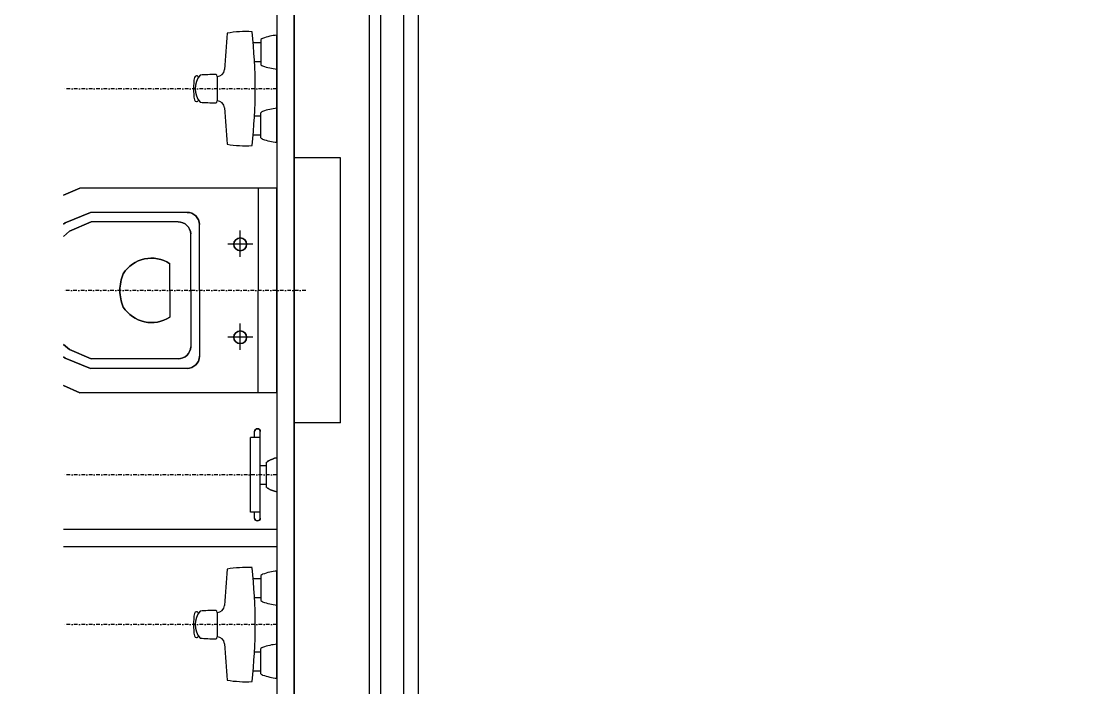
# Model space of a CAD drawing. Header units: millimetres. Extents: x 1226973 to 1255433, y -218643 to -189722.
# Drawn here: x 1236349 to 1238192, y -192837 to -191680 of the extents above; entities that cross this region are included whole.
import ezdxf

# ---------------------------------------------------------------- set-up
doc = ezdxf.new("R2010")
doc.units = ezdxf.units.MM
doc.linetypes.add('DASHDOT2', pattern=[12.7, 6.35, -3.175, 0, -3.175])
for name, color, linetype in [('Divar-komek', 7, 'Continuous'), ('Kafel', 7, 'Continuous'), ('OFFICE_BOUNDARY', 3, 'Continuous'), ('Santexnika', 7, 'Continuous'), ('Tavan', 7, 'Continuous')]:
    doc.layers.add(name, color=color, linetype=linetype)

msp = doc.modelspace()

# ---------------------------------------------------------------- linework, layer by layer
at = {"color": 1, "lineweight": 30}
msp.add_line((1236972.5, -197142.1), (1236972.5, -190122.1), dxfattribs=at)
msp.add_line((1236822.5, -197003.2), (1236822.5, -190702.1))
msp.add_lwpolyline([(1237012.5, -194542.1), (1237012.5, -190262.1), (1237132.5, -190262.1), (1237132.5, -190122.1), (1240332.5, -190122.1), (1240332.5, -190262.1), (1240892.5, -190262.1), (1240892.5, -192172.1), (1240372.5, -192172.1), (1240372.5, -194542.1)])
at = {"layer": 'Divar-komek'}
for p, q in [((1236822.5, -190902.1), (1236822.5, -197237.1)), ((1236952.5, -190902.1), (1236952.5, -197367.1))]:
    msp.add_line(p, q, dxfattribs=at)
at = {"layer": 'Kafel'}
for p, q in [((1236792.5, -190732.1), (1236792.5, -197212.1)), ((1236822.5, -190902.1), (1236822.5, -197212.1))]:
    msp.add_line(p, q, dxfattribs=at)
at = {"layer": 'OFFICE_BOUNDARY'}
msp.add_lwpolyline([(1237012.5, -190122.1), (1240892.5, -190122.1), (1240892.5, -192152.1), (1249632.5, -192152.1), (1249632.5, -200662.1), (1255032.5, -200662.1), (1255032.5, -209642.1), (1249452.5, -209642.1), (1249452.5, -215022.1), (1249482.5, -215022.1), (1249482.5, -218242.1), (1243522.5, -218242.1), (1243522.5, -209612.1), (1240552.5, -209612.1), (1240552.5, -203822.1), (1238522.5, -203822.1), (1238522.5, -201602.1), (1233202.5, -201602.1), (1233202.5, -197142.1), (1236972.5, -197142.1), (1236972.5, -190122.1), (1237012.5, -190122.1)], close=True, dxfattribs=at)
at = {"layer": 'Santexnika'}
for p, q in [((1236764.7, -191711.8), (1236764.7, -191755.5)), ((1236764.7, -191711.8), (1236764.7, -191755.5)), ((1236764.7, -191711.8), (1236764.7, -191755.5)), ((1236764.7, -191711.8), (1236764.7, -191755.5)), ((1236764.7, -191711.8), (1236764.7, -191755.5)), ((1236764.7, -191711.8), (1236764.7, -191755.5)), ((1236764.7, -191711.8), (1236764.7, -191755.5)), ((1236764.7, -191711.8), (1236764.7, -191755.5)), ((1236792.5, -191890), (1236792.5, -191704.2)), ((1236792.5, -191890), (1236792.5, -191704.2)), ((1236792.5, -191890), (1236792.5, -191704.2)), ((1236792.5, -191890), (1236792.5, -191704.2)), ((1236792.5, -191890), (1236792.5, -191704.2)), ((1236792.5, -191890), (1236792.5, -191704.2)), ((1236792.5, -191890), (1236792.5, -191704.2)), ((1236792.5, -191890), (1236792.5, -191704.2)), ((1236751.3, -191717.2), (1236764.7, -191717.2)), ((1236751.3, -191717.2), (1236764.7, -191717.2)), ((1236751.3, -191717.2), (1236764.7, -191717.2)), ((1236751.3, -191717.2), (1236764.7, -191717.2)), ((1236751.3, -191717.2), (1236764.7, -191717.2)), ((1236751.3, -191717.2), (1236764.7, -191717.2)), ((1236751.3, -191717.2), (1236764.7, -191717.2)), ((1236751.3, -191717.2), (1236764.7, -191717.2)), ((1236753.7, -191750.1), (1236764.7, -191750.1)), ((1236753.7, -191750.1), (1236764.7, -191750.1)), ((1236753.7, -191750.1), (1236764.7, -191750.1)), ((1236753.7, -191750.1), (1236764.7, -191750.1)), ((1236753.7, -191750.1), (1236764.7, -191750.1)), ((1236753.7, -191750.1), (1236764.7, -191750.1)), ((1236753.7, -191750.1), (1236764.7, -191750.1)), ((1236753.7, -191750.1), (1236764.7, -191750.1)), ((1236689, -191775.9), (1236689, -191818.3)), ((1236689, -191775.9), (1236689, -191818.3)), ((1236689, -191775.9), (1236689, -191818.3)), ((1236689, -191775.9), (1236689, -191818.3)), ((1236689, -191775.9), (1236689, -191818.3)), ((1236689, -191775.9), (1236689, -191818.3)), ((1236689, -191775.9), (1236689, -191818.3)), ((1236689, -191775.9), (1236689, -191818.3)), ((1236753.7, -191844.2), (1236764.7, -191844.2)), ((1236753.7, -191844.2), (1236764.7, -191844.2)), ((1236753.7, -191844.2), (1236764.7, -191844.2)), ((1236753.7, -191844.2), (1236764.7, -191844.2)), ((1236753.7, -191844.2), (1236764.7, -191844.2)), ((1236753.7, -191844.2), (1236764.7, -191844.2)), ((1236753.7, -191844.2), (1236764.7, -191844.2)), ((1236753.7, -191844.2), (1236764.7, -191844.2)), ((1236764.7, -191882.4), (1236764.7, -191838.8)), ((1236764.7, -191882.4), (1236764.7, -191838.8)), ((1236764.7, -191882.4), (1236764.7, -191838.8)), ((1236764.7, -191882.4), (1236764.7, -191838.8)), ((1236764.7, -191882.4), (1236764.7, -191838.8)), ((1236764.7, -191882.4), (1236764.7, -191838.8)), ((1236764.7, -191882.4), (1236764.7, -191838.8)), ((1236764.7, -191882.4), (1236764.7, -191838.8)), ((1236751.3, -191877), (1236764.7, -191877)), ((1236751.3, -191877), (1236764.7, -191877)), ((1236751.3, -191877), (1236764.7, -191877)), ((1236751.3, -191877), (1236764.7, -191877)), ((1236751.3, -191877), (1236764.7, -191877)), ((1236751.3, -191877), (1236764.7, -191877)), ((1236751.3, -191877), (1236764.7, -191877)), ((1236751.3, -191877), (1236764.7, -191877)), ((1236902.5, -191917.1), (1236822.5, -191917.1)), ((1236822.5, -192377.1), (1236822.5, -191917.1)), ((1236902.5, -191917.1), (1236822.5, -191917.1)), ((1236822.5, -192377.1), (1236822.5, -191917.1)), ((1236902.5, -191917.1), (1236822.5, -191917.1)), ((1236822.5, -192377.1), (1236822.5, -191917.1)), ((1236902.5, -191917.1), (1236822.5, -191917.1)), ((1236822.5, -192377.1), (1236822.5, -191917.1)), ((1236902.5, -191917.1), (1236822.5, -191917.1)), ((1236822.5, -192377.1), (1236822.5, -191917.1)), ((1236902.5, -191917.1), (1236822.5, -191917.1)), ((1236822.5, -192377.1), (1236822.5, -191917.1)), ((1236902.5, -191917.1), (1236822.5, -191917.1)), ((1236822.5, -192377.1), (1236822.5, -191917.1)), ((1236902.5, -191917.1), (1236822.5, -191917.1)), ((1236822.5, -192377.1), (1236822.5, -191917.1)), ((1236902.5, -192377.1), (1236902.5, -191917.1)), ((1236902.5, -192377.1), (1236902.5, -191917.1)), ((1236902.5, -192377.1), (1236902.5, -191917.1)), ((1236902.5, -192377.1), (1236902.5, -191917.1)), ((1236902.5, -192377.1), (1236902.5, -191917.1)), ((1236902.5, -192377.1), (1236902.5, -191917.1)), ((1236902.5, -192377.1), (1236902.5, -191917.1)), ((1236902.5, -192377.1), (1236902.5, -191917.1)), ((1236792.5, -191969.6), (1236450.4, -191969.6)), ((1236792.5, -191969.6), (1236450.4, -191969.6)), ((1236792.5, -191969.6), (1236450.4, -191969.6)), ((1236792.5, -191969.6), (1236450.4, -191969.6)), ((1236792.5, -191969.6), (1236450.4, -191969.6)), ((1236792.5, -191969.6), (1236450.4, -191969.6)), ((1236792.5, -191969.6), (1236450.4, -191969.6)), ((1236792.5, -191969.6), (1236450.4, -191969.6)), ((1236760, -191969.6), (1236760, -192147.1)), ((1236760, -191969.6), (1236760, -192147.1)), ((1236760, -191969.6), (1236760, -192147.1)), ((1236760, -191969.6), (1236760, -192147.1)), ((1236760, -191969.6), (1236760, -192147.1)), ((1236760, -191969.6), (1236760, -192147.1)), ((1236760, -191969.6), (1236760, -192147.1)), ((1236760, -191969.6), (1236760, -192147.1)), ((1236792.5, -192324.6), (1236792.5, -191969.6)), ((1236792.5, -192324.6), (1236792.5, -191969.6)), ((1236792.5, -192324.6), (1236792.5, -191969.6)), ((1236792.5, -192324.6), (1236792.5, -191969.6)), ((1236792.5, -192324.6), (1236792.5, -191969.6)), ((1236792.5, -192324.6), (1236792.5, -191969.6)), ((1236792.5, -192324.6), (1236792.5, -191969.6)), ((1236792.5, -192324.6), (1236792.5, -191969.6)), ((1236637, -192011.8), (1236469.1, -192011.8)), ((1236637, -192011.8), (1236469.1, -192011.8)), ((1236637, -192011.8), (1236469.1, -192011.8)), ((1236637, -192011.8), (1236469.1, -192011.8)), ((1236637, -192011.8), (1236469.1, -192011.8)), ((1236637, -192011.8), (1236469.1, -192011.8)), ((1236637, -192011.8), (1236469.1, -192011.8)), ((1236637, -192011.8), (1236469.1, -192011.8)), ((1236621.5, -192028.3), (1236470.6, -192028.3)), ((1236621.5, -192028.3), (1236470.6, -192028.3)), ((1236621.5, -192028.3), (1236470.6, -192028.3)), ((1236621.5, -192028.3), (1236470.6, -192028.3)), ((1236621.5, -192028.3), (1236470.6, -192028.3)), ((1236621.5, -192028.3), (1236470.6, -192028.3)), ((1236621.5, -192028.3), (1236470.6, -192028.3)), ((1236621.5, -192028.3), (1236470.6, -192028.3)), ((1236658.4, -192147.1), (1236658.4, -192032.8)), ((1236658.4, -192147.1), (1236658.4, -192032.8)), ((1236658.4, -192147.1), (1236658.4, -192032.8)), ((1236658.4, -192147.1), (1236658.4, -192032.8)), ((1236658.4, -192147.1), (1236658.4, -192032.8)), ((1236658.4, -192147.1), (1236658.4, -192032.8)), ((1236658.4, -192147.1), (1236658.4, -192032.8)), ((1236658.4, -192147.1), (1236658.4, -192032.8)), ((1236729, -192088.9), (1236729, -192043.4)), ((1236729, -192088.9), (1236729, -192043.4)), ((1236729, -192088.9), (1236729, -192043.4)), ((1236729, -192088.9), (1236729, -192043.4)), ((1236729, -192088.9), (1236729, -192043.4)), ((1236729, -192088.9), (1236729, -192043.4)), ((1236729, -192088.9), (1236729, -192043.4)), ((1236729, -192088.9), (1236729, -192043.4)), ((1236643, -192147.1), (1236643, -192049.3)), ((1236643, -192147.1), (1236643, -192049.3)), ((1236643, -192147.1), (1236643, -192049.3)), ((1236643, -192147.1), (1236643, -192049.3)), ((1236643, -192147.1), (1236643, -192049.3)), ((1236643, -192147.1), (1236643, -192049.3)), ((1236643, -192147.1), (1236643, -192049.3)), ((1236643, -192147.1), (1236643, -192049.3)), ((1236750.9, -192067.2), (1236707.1, -192067.2)), ((1236750.9, -192067.2), (1236707.1, -192067.2)), ((1236750.9, -192067.2), (1236707.1, -192067.2)), ((1236750.9, -192067.2), (1236707.1, -192067.2)), ((1236750.9, -192067.2), (1236707.1, -192067.2)), ((1236750.9, -192067.2), (1236707.1, -192067.2)), ((1236750.9, -192067.2), (1236707.1, -192067.2)), ((1236750.9, -192067.2), (1236707.1, -192067.2)), ((1236606.6, -192147.1), (1236606.6, -192100.8)), ((1236606.6, -192147.1), (1236606.6, -192100.8)), ((1236606.6, -192147.1), (1236606.6, -192100.8)), ((1236606.6, -192147.1), (1236606.6, -192100.8)), ((1236606.6, -192147.1), (1236606.6, -192100.8)), ((1236606.6, -192147.1), (1236606.6, -192100.8)), ((1236606.6, -192147.1), (1236606.6, -192100.8)), ((1236606.6, -192147.1), (1236606.6, -192100.8)), ((1236606.6, -192147.1), (1236606.6, -192193.5)), ((1236606.6, -192147.1), (1236606.6, -192193.5)), ((1236606.6, -192147.1), (1236606.6, -192193.5)), ((1236606.6, -192147.1), (1236606.6, -192193.5)), ((1236606.6, -192147.1), (1236606.6, -192193.5)), ((1236606.6, -192147.1), (1236606.6, -192193.5)), ((1236606.6, -192147.1), (1236606.6, -192193.5)), ((1236606.6, -192147.1), (1236606.6, -192193.5)), ((1236643, -192147.1), (1236643, -192244.9)), ((1236643, -192147.1), (1236643, -192244.9)), ((1236643, -192147.1), (1236643, -192244.9)), ((1236643, -192147.1), (1236643, -192244.9)), ((1236643, -192147.1), (1236643, -192244.9)), ((1236643, -192147.1), (1236643, -192244.9)), ((1236643, -192147.1), (1236643, -192244.9)), ((1236643, -192147.1), (1236643, -192244.9)), ((1236658.4, -192147.1), (1236658.4, -192261.5)), ((1236658.4, -192147.1), (1236658.4, -192261.5)), ((1236658.4, -192147.1), (1236658.4, -192261.5)), ((1236658.4, -192147.1), (1236658.4, -192261.5)), ((1236658.4, -192147.1), (1236658.4, -192261.5)), ((1236658.4, -192147.1), (1236658.4, -192261.5)), ((1236658.4, -192147.1), (1236658.4, -192261.5)), ((1236658.4, -192147.1), (1236658.4, -192261.5)), ((1236760, -192324.6), (1236760, -192147.1)), ((1236760, -192324.6), (1236760, -192147.1)), ((1236760, -192324.6), (1236760, -192147.1)), ((1236760, -192324.6), (1236760, -192147.1)), ((1236760, -192324.6), (1236760, -192147.1)), ((1236760, -192324.6), (1236760, -192147.1)), ((1236760, -192324.6), (1236760, -192147.1)), ((1236760, -192324.6), (1236760, -192147.1)), ((1236729, -192250.1), (1236729, -192204.5)), ((1236729, -192250.1), (1236729, -192204.5)), ((1236729, -192250.1), (1236729, -192204.5)), ((1236729, -192250.1), (1236729, -192204.5)), ((1236729, -192250.1), (1236729, -192204.5)), ((1236729, -192250.1), (1236729, -192204.5)), ((1236729, -192250.1), (1236729, -192204.5)), ((1236729, -192250.1), (1236729, -192204.5)), ((1236750.9, -192228.4), (1236707.1, -192228.4)), ((1236750.9, -192228.4), (1236707.1, -192228.4)), ((1236750.9, -192228.4), (1236707.1, -192228.4)), ((1236750.9, -192228.4), (1236707.1, -192228.4)), ((1236750.9, -192228.4), (1236707.1, -192228.4)), ((1236750.9, -192228.4), (1236707.1, -192228.4)), ((1236750.9, -192228.4), (1236707.1, -192228.4)), ((1236750.9, -192228.4), (1236707.1, -192228.4)), ((1236621.5, -192265.9), (1236470.6, -192265.9)), ((1236621.5, -192265.9), (1236470.6, -192265.9)), ((1236621.5, -192265.9), (1236470.6, -192265.9)), ((1236621.5, -192265.9), (1236470.6, -192265.9)), ((1236621.5, -192265.9), (1236470.6, -192265.9)), ((1236621.5, -192265.9), (1236470.6, -192265.9)), ((1236621.5, -192265.9), (1236470.6, -192265.9)), ((1236621.5, -192265.9), (1236470.6, -192265.9)), ((1236637, -192282.4), (1236469.1, -192282.4)), ((1236637, -192282.4), (1236469.1, -192282.4)), ((1236637, -192282.4), (1236469.1, -192282.4)), ((1236637, -192282.4), (1236469.1, -192282.4)), ((1236637, -192282.4), (1236469.1, -192282.4)), ((1236637, -192282.4), (1236469.1, -192282.4)), ((1236637, -192282.4), (1236469.1, -192282.4)), ((1236637, -192282.4), (1236469.1, -192282.4)), ((1236792.5, -192324.6), (1236450.4, -192324.6)), ((1236792.5, -192324.6), (1236450.4, -192324.6)), ((1236792.5, -192324.6), (1236450.4, -192324.6)), ((1236792.5, -192324.6), (1236450.4, -192324.6)), ((1236792.5, -192324.6), (1236450.4, -192324.6)), ((1236792.5, -192324.6), (1236450.4, -192324.6)), ((1236792.5, -192324.6), (1236450.4, -192324.6)), ((1236792.5, -192324.6), (1236450.4, -192324.6)), ((1236902.5, -192377.1), (1236822.5, -192377.1)), ((1236902.5, -192377.1), (1236822.5, -192377.1)), ((1236902.5, -192377.1), (1236822.5, -192377.1)), ((1236902.5, -192377.1), (1236822.5, -192377.1)), ((1236902.5, -192377.1), (1236822.5, -192377.1)), ((1236902.5, -192377.1), (1236822.5, -192377.1)), ((1236902.5, -192377.1), (1236822.5, -192377.1)), ((1236902.5, -192377.1), (1236822.5, -192377.1)), ((1236753.7, -192402.5), (1236753.7, -192392.1)), ((1236753.7, -192402.5), (1236753.7, -192392.1)), ((1236753.7, -192402.5), (1236753.7, -192392.1)), ((1236753.7, -192402.5), (1236753.7, -192392.1)), ((1236753.7, -192402.5), (1236753.7, -192392.1)), ((1236753.7, -192402.5), (1236753.7, -192392.1)), ((1236753.7, -192402.5), (1236753.7, -192392.1)), ((1236753.7, -192402.5), (1236753.7, -192392.1)), ((1236763.7, -192542.1), (1236763.7, -192392.1)), ((1236763.7, -192542.1), (1236763.7, -192392.1)), ((1236763.7, -192542.1), (1236763.7, -192392.1)), ((1236763.7, -192542.1), (1236763.7, -192392.1)), ((1236763.7, -192542.1), (1236763.7, -192392.1)), ((1236763.7, -192542.1), (1236763.7, -192392.1)), ((1236763.7, -192542.1), (1236763.7, -192392.1)), ((1236763.7, -192542.1), (1236763.7, -192392.1)), ((1236746.7, -192531.8), (1236746.7, -192402.5)), ((1236763.7, -192402.5), (1236746.7, -192402.5)), ((1236746.7, -192531.8), (1236746.7, -192402.5)), ((1236763.7, -192402.5), (1236746.7, -192402.5)), ((1236746.7, -192531.8), (1236746.7, -192402.5)), ((1236763.7, -192402.5), (1236746.7, -192402.5)), ((1236746.7, -192531.8), (1236746.7, -192402.5)), ((1236763.7, -192402.5), (1236746.7, -192402.5)), ((1236746.7, -192531.8), (1236746.7, -192402.5)), ((1236763.7, -192402.5), (1236746.7, -192402.5)), ((1236746.7, -192531.8), (1236746.7, -192402.5)), ((1236763.7, -192402.5), (1236746.7, -192402.5)), ((1236746.7, -192531.8), (1236746.7, -192402.5)), ((1236763.7, -192402.5), (1236746.7, -192402.5)), ((1236746.7, -192531.8), (1236746.7, -192402.5)), ((1236763.7, -192402.5), (1236746.7, -192402.5)), ((1236763.7, -192450.7), (1236774.7, -192450.7)), ((1236763.7, -192450.7), (1236774.7, -192450.7)), ((1236763.7, -192450.7), (1236774.7, -192450.7)), ((1236763.7, -192450.7), (1236774.7, -192450.7)), ((1236763.7, -192450.7), (1236774.7, -192450.7)), ((1236763.7, -192450.7), (1236774.7, -192450.7)), ((1236763.7, -192450.7), (1236774.7, -192450.7)), ((1236763.7, -192450.7), (1236774.7, -192450.7)), ((1236774.7, -192489), (1236774.7, -192445.3)), ((1236774.7, -192489), (1236774.7, -192445.3)), ((1236774.7, -192489), (1236774.7, -192445.3)), ((1236774.7, -192489), (1236774.7, -192445.3)), ((1236774.7, -192489), (1236774.7, -192445.3)), ((1236774.7, -192489), (1236774.7, -192445.3)), ((1236774.7, -192489), (1236774.7, -192445.3)), ((1236774.7, -192489), (1236774.7, -192445.3)), ((1236792.5, -192437.7), (1236792.5, -192496.6)), ((1236792.5, -192437.7), (1236792.5, -192496.6)), ((1236792.5, -192437.7), (1236792.5, -192496.6)), ((1236792.5, -192437.7), (1236792.5, -192496.6)), ((1236792.5, -192437.7), (1236792.5, -192496.6)), ((1236792.5, -192437.7), (1236792.5, -192496.6)), ((1236792.5, -192437.7), (1236792.5, -192496.6)), ((1236792.5, -192437.7), (1236792.5, -192496.6)), ((1236763.7, -192483.6), (1236774.7, -192483.6)), ((1236763.7, -192483.6), (1236774.7, -192483.6)), ((1236763.7, -192483.6), (1236774.7, -192483.6)), ((1236763.7, -192483.6), (1236774.7, -192483.6)), ((1236763.7, -192483.6), (1236774.7, -192483.6)), ((1236763.7, -192483.6), (1236774.7, -192483.6)), ((1236763.7, -192483.6), (1236774.7, -192483.6)), ((1236763.7, -192483.6), (1236774.7, -192483.6)), ((1236763.7, -192531.8), (1236746.7, -192531.8)), ((1236763.7, -192531.8), (1236746.7, -192531.8)), ((1236763.7, -192531.8), (1236746.7, -192531.8)), ((1236763.7, -192531.8), (1236746.7, -192531.8)), ((1236763.7, -192531.8), (1236746.7, -192531.8)), ((1236763.7, -192531.8), (1236746.7, -192531.8)), ((1236763.7, -192531.8), (1236746.7, -192531.8)), ((1236763.7, -192531.8), (1236746.7, -192531.8)), ((1236753.7, -192542.1), (1236753.7, -192531.8)), ((1236753.7, -192542.1), (1236753.7, -192531.8)), ((1236753.7, -192542.1), (1236753.7, -192531.8)), ((1236753.7, -192542.1), (1236753.7, -192531.8)), ((1236753.7, -192542.1), (1236753.7, -192531.8)), ((1236753.7, -192542.1), (1236753.7, -192531.8)), ((1236753.7, -192542.1), (1236753.7, -192531.8)), ((1236753.7, -192542.1), (1236753.7, -192531.8)), ((1236792.5, -192562.1), (1236422.5, -192562.1)), ((1236792.5, -192562.1), (1236422.5, -192562.1)), ((1236792.5, -192562.1), (1236422.5, -192562.1)), ((1236792.5, -192562.1), (1236422.5, -192562.1)), ((1236792.5, -192562.1), (1236422.5, -192562.1)), ((1236792.5, -192562.1), (1236422.5, -192562.1)), ((1236792.5, -192562.1), (1236422.5, -192562.1)), ((1236792.5, -192562.1), (1236422.5, -192562.1)), ((1236792.5, -192592.1), (1236422.5, -192592.1)), ((1236792.5, -192592.1), (1236422.5, -192592.1)), ((1236792.5, -192592.1), (1236422.5, -192592.1)), ((1236792.5, -192592.1), (1236422.5, -192592.1)), ((1236792.5, -192592.1), (1236422.5, -192592.1)), ((1236792.5, -192592.1), (1236422.5, -192592.1)), ((1236792.5, -192592.1), (1236422.5, -192592.1)), ((1236792.5, -192592.1), (1236422.5, -192592.1)), ((1236792.5, -192820), (1236792.5, -192634.2)), ((1236792.5, -192820), (1236792.5, -192634.2)), ((1236792.5, -192820), (1236792.5, -192634.2)), ((1236792.5, -192820), (1236792.5, -192634.2)), ((1236792.5, -192820), (1236792.5, -192634.2)), ((1236792.5, -192820), (1236792.5, -192634.2)), ((1236792.5, -192820), (1236792.5, -192634.2)), ((1236792.5, -192820), (1236792.5, -192634.2)), ((1236751.3, -192647.2), (1236764.7, -192647.2)), ((1236751.3, -192647.2), (1236764.7, -192647.2)), ((1236751.3, -192647.2), (1236764.7, -192647.2)), ((1236751.3, -192647.2), (1236764.7, -192647.2)), ((1236751.3, -192647.2), (1236764.7, -192647.2)), ((1236751.3, -192647.2), (1236764.7, -192647.2)), ((1236751.3, -192647.2), (1236764.7, -192647.2)), ((1236751.3, -192647.2), (1236764.7, -192647.2)), ((1236764.7, -192641.8), (1236764.7, -192685.5)), ((1236764.7, -192641.8), (1236764.7, -192685.5)), ((1236764.7, -192641.8), (1236764.7, -192685.5)), ((1236764.7, -192641.8), (1236764.7, -192685.5)), ((1236764.7, -192641.8), (1236764.7, -192685.5)), ((1236764.7, -192641.8), (1236764.7, -192685.5)), ((1236764.7, -192641.8), (1236764.7, -192685.5)), ((1236764.7, -192641.8), (1236764.7, -192685.5)), ((1236753.7, -192680.1), (1236764.7, -192680.1)), ((1236753.7, -192680.1), (1236764.7, -192680.1)), ((1236753.7, -192680.1), (1236764.7, -192680.1)), ((1236753.7, -192680.1), (1236764.7, -192680.1)), ((1236753.7, -192680.1), (1236764.7, -192680.1)), ((1236753.7, -192680.1), (1236764.7, -192680.1)), ((1236753.7, -192680.1), (1236764.7, -192680.1)), ((1236753.7, -192680.1), (1236764.7, -192680.1)), ((1236689, -192705.9), (1236689, -192748.3)), ((1236689, -192705.9), (1236689, -192748.3)), ((1236689, -192705.9), (1236689, -192748.3)), ((1236689, -192705.9), (1236689, -192748.3)), ((1236689, -192705.9), (1236689, -192748.3)), ((1236689, -192705.9), (1236689, -192748.3)), ((1236689, -192705.9), (1236689, -192748.3)), ((1236689, -192705.9), (1236689, -192748.3)), ((1236753.7, -192774.2), (1236764.7, -192774.2)), ((1236753.7, -192774.2), (1236764.7, -192774.2)), ((1236753.7, -192774.2), (1236764.7, -192774.2)), ((1236753.7, -192774.2), (1236764.7, -192774.2)), ((1236753.7, -192774.2), (1236764.7, -192774.2)), ((1236753.7, -192774.2), (1236764.7, -192774.2)), ((1236753.7, -192774.2), (1236764.7, -192774.2)), ((1236753.7, -192774.2), (1236764.7, -192774.2)), ((1236764.7, -192812.4), (1236764.7, -192768.8)), ((1236764.7, -192812.4), (1236764.7, -192768.8)), ((1236764.7, -192812.4), (1236764.7, -192768.8)), ((1236764.7, -192812.4), (1236764.7, -192768.8)), ((1236764.7, -192812.4), (1236764.7, -192768.8)), ((1236764.7, -192812.4), (1236764.7, -192768.8)), ((1236764.7, -192812.4), (1236764.7, -192768.8)), ((1236764.7, -192812.4), (1236764.7, -192768.8)), ((1236751.3, -192807), (1236764.7, -192807)), ((1236751.3, -192807), (1236764.7, -192807)), ((1236751.3, -192807), (1236764.7, -192807)), ((1236751.3, -192807), (1236764.7, -192807)), ((1236751.3, -192807), (1236764.7, -192807)), ((1236751.3, -192807), (1236764.7, -192807)), ((1236751.3, -192807), (1236764.7, -192807)), ((1236751.3, -192807), (1236764.7, -192807))]:
    msp.add_line(p, q, dxfattribs=at)
at = {"layer": 'Santexnika', "color": 26, "linetype": 'DASHDOT2', "true_color": 0x791e15}
for p, q in [((1236792.5, -191797.1), (1236422.5, -191797.1)), ((1236792.5, -191797.1), (1236422.5, -191797.1)), ((1236792.5, -191797.1), (1236422.5, -191797.1)), ((1236792.5, -191797.1), (1236422.5, -191797.1)), ((1236792.5, -191797.1), (1236422.5, -191797.1)), ((1236792.5, -191797.1), (1236422.5, -191797.1)), ((1236792.5, -191797.1), (1236422.5, -191797.1)), ((1236792.5, -191797.1), (1236422.5, -191797.1)), ((1236842.5, -192147.1), (1236422.5, -192147.1)), ((1236842.5, -192147.1), (1236422.5, -192147.1)), ((1236842.5, -192147.1), (1236422.5, -192147.1)), ((1236842.5, -192147.1), (1236422.5, -192147.1)), ((1236842.5, -192147.1), (1236422.5, -192147.1)), ((1236842.5, -192147.1), (1236422.5, -192147.1)), ((1236842.5, -192147.1), (1236422.5, -192147.1)), ((1236842.5, -192147.1), (1236422.5, -192147.1)), ((1236792.5, -192467.1), (1236422.5, -192467.1)), ((1236792.5, -192467.1), (1236422.5, -192467.1)), ((1236792.5, -192467.1), (1236422.5, -192467.1)), ((1236792.5, -192467.1), (1236422.5, -192467.1)), ((1236792.5, -192467.1), (1236422.5, -192467.1)), ((1236792.5, -192467.1), (1236422.5, -192467.1)), ((1236792.5, -192467.1), (1236422.5, -192467.1)), ((1236792.5, -192467.1), (1236422.5, -192467.1)), ((1236792.5, -192727.1), (1236422.5, -192727.1)), ((1236792.5, -192727.1), (1236422.5, -192727.1)), ((1236792.5, -192727.1), (1236422.5, -192727.1)), ((1236792.5, -192727.1), (1236422.5, -192727.1)), ((1236792.5, -192727.1), (1236422.5, -192727.1)), ((1236792.5, -192727.1), (1236422.5, -192727.1)), ((1236792.5, -192727.1), (1236422.5, -192727.1)), ((1236792.5, -192727.1), (1236422.5, -192727.1))]:
    msp.add_line(p, q, dxfattribs=at)
at = {"layer": 'Santexnika'}
for points in [[(1236422.5, -191982.1), (1236450.4, -191969.6)], [(1236450.4, -191969.6), (1236422.5, -191982.1)], [(1236450.4, -191969.6), (1236422.5, -191982.1)], [(1236450.4, -191969.6), (1236422.5, -191982.1)], [(1236450.4, -191969.6), (1236422.5, -191982.1)], [(1236450.4, -191969.6), (1236422.5, -191982.1)], [(1236450.4, -191969.6), (1236422.5, -191982.1)], [(1236450.4, -191969.6), (1236422.5, -191982.1)], [(1236422.5, -192032), (1236425.2, -192029.7), (1236469.1, -192011.8)], [(1236469.1, -192011.8), (1236425.2, -192029.7), (1236422.5, -192032)], [(1236469.1, -192011.8), (1236425.2, -192029.7), (1236422.5, -192032)], [(1236469.1, -192011.8), (1236425.2, -192029.7), (1236422.5, -192032)], [(1236469.1, -192011.8), (1236425.2, -192029.7), (1236422.5, -192032)], [(1236469.1, -192011.8), (1236425.2, -192029.7), (1236422.5, -192032)], [(1236469.1, -192011.8), (1236425.2, -192029.7), (1236422.5, -192032)], [(1236469.1, -192011.8), (1236425.2, -192029.7), (1236422.5, -192032)], [(1236422.5, -192053.4), (1236432.5, -192044.6), (1236470.6, -192028.3)], [(1236470.6, -192028.3), (1236432.5, -192044.6), (1236422.5, -192053.4)], [(1236470.6, -192028.3), (1236432.5, -192044.6), (1236422.5, -192053.4)], [(1236470.6, -192028.3), (1236432.5, -192044.6), (1236422.5, -192053.4)], [(1236470.6, -192028.3), (1236432.5, -192044.6), (1236422.5, -192053.4)], [(1236470.6, -192028.3), (1236432.5, -192044.6), (1236422.5, -192053.4)], [(1236470.6, -192028.3), (1236432.5, -192044.6), (1236422.5, -192053.4)], [(1236470.6, -192028.3), (1236432.5, -192044.6), (1236422.5, -192053.4)], [(1236470.6, -192265.9), (1236432.5, -192249.7), (1236422.5, -192240.8)], [(1236422.5, -192240.8), (1236432.5, -192249.7), (1236470.6, -192265.9)], [(1236422.5, -192240.8), (1236432.5, -192249.7), (1236470.6, -192265.9)], [(1236422.5, -192240.8), (1236432.5, -192249.7), (1236470.6, -192265.9)], [(1236422.5, -192240.8), (1236432.5, -192249.7), (1236470.6, -192265.9)], [(1236422.5, -192240.8), (1236432.5, -192249.7), (1236470.6, -192265.9)], [(1236422.5, -192240.8), (1236432.5, -192249.7), (1236470.6, -192265.9)], [(1236422.5, -192240.8), (1236432.5, -192249.7), (1236470.6, -192265.9)], [(1236469.1, -192282.4), (1236425.2, -192264.6), (1236422.5, -192262.3)], [(1236422.5, -192262.3), (1236425.2, -192264.6), (1236469.1, -192282.4)], [(1236422.5, -192262.3), (1236425.2, -192264.6), (1236469.1, -192282.4)], [(1236422.5, -192262.3), (1236425.2, -192264.6), (1236469.1, -192282.4)], [(1236422.5, -192262.3), (1236425.2, -192264.6), (1236469.1, -192282.4)], [(1236422.5, -192262.3), (1236425.2, -192264.6), (1236469.1, -192282.4)], [(1236422.5, -192262.3), (1236425.2, -192264.6), (1236469.1, -192282.4)], [(1236422.5, -192262.3), (1236425.2, -192264.6), (1236469.1, -192282.4)], [(1236450.4, -192324.6), (1236422.5, -192312.1)], [(1236422.5, -192312.1), (1236450.4, -192324.6)], [(1236422.5, -192312.1), (1236450.4, -192324.6)], [(1236422.5, -192312.1), (1236450.4, -192324.6)], [(1236422.5, -192312.1), (1236450.4, -192324.6)], [(1236422.5, -192312.1), (1236450.4, -192324.6)], [(1236422.5, -192312.1), (1236450.4, -192324.6)], [(1236422.5, -192312.1), (1236450.4, -192324.6)]]:
    msp.add_lwpolyline(points, dxfattribs=at)
at = {"layer": 'Santexnika', "extrusion": (0, 0, -1)}
for centre in [(-1236728.8, -192067.2), (-1236728.8, -192228.4)]:
    msp.add_circle(centre, 11.1, dxfattribs=at)
at = {"layer": 'Santexnika'}
for centre in [(1236728.8, -192067.2), (1236728.8, -192067.2), (1236728.8, -192067.2), (1236728.8, -192067.2), (1236728.8, -192067.2), (1236728.8, -192067.2), (1236728.8, -192067.2), (1236728.8, -192228.4), (1236728.8, -192228.4), (1236728.8, -192228.4), (1236728.8, -192228.4), (1236728.8, -192228.4), (1236728.8, -192228.4), (1236728.8, -192228.4)]:
    msp.add_circle(centre, 11.1, dxfattribs=at)
for centre, radius, start, end in [((1240112.3, -191975.5), 3417.3, 175.3885, 176.452), ((1240112.3, -191975.5), 3417.3, 175.3885, 176.452), ((1240112.3, -191975.5), 3417.3, 175.3885, 176.452), ((1240112.3, -191975.5), 3417.3, 175.3885, 176.452), ((1240112.3, -191975.5), 3417.3, 175.3885, 176.452), ((1240112.3, -191975.5), 3417.3, 175.3885, 176.452), ((1240112.3, -191975.5), 3417.3, 175.3885, 176.452), ((1240112.3, -191975.5), 3417.3, 175.3885, 176.452), ((1236739.3, -191900.7), 202.7, 87.1749, 99.4367), ((1236739.3, -191900.7), 202.7, 87.1749, 99.4367), ((1236739.3, -191900.7), 202.7, 87.1749, 99.4367), ((1236739.3, -191900.7), 202.7, 87.1749, 99.4367), ((1236739.3, -191900.7), 202.7, 87.1749, 99.4367), ((1236739.3, -191900.7), 202.7, 87.1749, 99.4367), ((1236739.3, -191900.7), 202.7, 87.1749, 99.4367), ((1236739.3, -191900.7), 202.7, 87.1749, 99.4367), ((1235881.8, -191797.1), 873.1, -6.4995, 6.4995), ((1235881.8, -191797.1), 873.1, -6.4995, 6.4995), ((1235881.8, -191797.1), 873.1, -6.4995, 6.4995), ((1235881.8, -191797.1), 873.1, -6.4995, 6.4995), ((1235881.8, -191797.1), 873.1, -6.4995, 6.4995), ((1235881.8, -191797.1), 873.1, -6.4995, 6.4995), ((1235881.8, -191797.1), 873.1, -6.4995, 6.4995), ((1235881.8, -191797.1), 873.1, -6.4995, 6.4995), ((1236770.8, -191717.2), 8.09, 112.9919, 138.4956), ((1236770.8, -191717.2), 8.09, 112.9919, 138.4956), ((1236770.8, -191717.2), 8.09, 112.9919, 138.4956), ((1236770.8, -191717.2), 8.09, 112.9919, 138.4956), ((1236770.8, -191717.2), 8.09, 112.9919, 138.4956), ((1236770.8, -191717.2), 8.09, 112.9919, 138.4956), ((1236770.8, -191717.2), 8.09, 112.9919, 138.4956), ((1236770.8, -191717.2), 8.09, 112.9919, 138.4956), ((1236800.6, -191799.6), 95.7, 94.816, 110.1457), ((1236800.6, -191799.6), 95.7, 94.816, 110.1457), ((1236800.6, -191799.6), 95.7, 94.816, 110.1457), ((1236800.6, -191799.6), 95.7, 94.816, 110.1457), ((1236800.6, -191799.6), 95.7, 94.816, 110.1457), ((1236800.6, -191799.6), 95.7, 94.816, 110.1457), ((1236800.6, -191799.6), 95.7, 94.816, 110.1457), ((1236800.6, -191799.6), 95.7, 94.816, 110.1457), ((1236689, -191763.3), 12.7, -90.1961, -3.548), ((1236689, -191763.3), 12.7, -90.1961, -3.548), ((1236689, -191763.3), 12.7, -90.1961, -3.548), ((1236689, -191763.3), 12.7, -90.1961, -3.548), ((1236689, -191763.3), 12.7, -90.1961, -3.548), ((1236689, -191763.3), 12.7, -90.1961, -3.548), ((1236689, -191763.3), 12.7, -90.1961, -3.548), ((1236689, -191763.3), 12.7, -90.1961, -3.548), ((1236770.8, -191750.1), 8.09, -138.4956, -112.9919), ((1236770.8, -191750.1), 8.09, -138.4956, -112.9919), ((1236770.8, -191750.1), 8.09, -138.4956, -112.9919), ((1236770.8, -191750.1), 8.09, -138.4956, -112.9919), ((1236770.8, -191750.1), 8.09, -138.4956, -112.9919), ((1236770.8, -191750.1), 8.09, -138.4956, -112.9919), ((1236770.8, -191750.1), 8.09, -138.4956, -112.9919), ((1236770.8, -191750.1), 8.09, -138.4956, -112.9919), ((1236800.6, -191667.7), 95.7, -110.1457, -94.816), ((1236800.6, -191667.7), 95.7, -110.1457, -94.816), ((1236800.6, -191667.7), 95.7, -110.1457, -94.816), ((1236800.6, -191667.7), 95.7, -110.1457, -94.816), ((1236800.6, -191667.7), 95.7, -110.1457, -94.816), ((1236800.6, -191667.7), 95.7, -110.1457, -94.816), ((1236800.6, -191667.7), 95.7, -110.1457, -94.816), ((1236800.6, -191667.7), 95.7, -110.1457, -94.816), ((1236785.3, -191797.1), 137.4, 171.8724, -171.8724), ((1236785.3, -191797.1), 137.4, 171.8724, -171.8724), ((1236785.3, -191797.1), 137.4, 171.8724, -171.8724), ((1236785.3, -191797.1), 137.4, 171.8724, -171.8724), ((1236785.3, -191797.1), 137.4, 171.8724, -171.8724), ((1236785.3, -191797.1), 137.4, 171.8724, -171.8724), ((1236785.3, -191797.1), 137.4, 171.8724, -171.8724), ((1236785.3, -191797.1), 137.4, 171.8724, -171.8724), ((1236652.9, -191778.6), 3.74, 16.9044, 166.3079), ((1236652.9, -191778.6), 3.74, 16.9044, 166.3079), ((1236652.9, -191778.6), 3.74, 16.9044, 166.3079), ((1236652.9, -191778.6), 3.74, 16.9044, 166.3079), ((1236652.9, -191778.6), 3.74, 16.9044, 166.3079), ((1236652.9, -191778.6), 3.74, 16.9044, 166.3079), ((1236652.9, -191778.6), 3.74, 16.9044, 166.3079), ((1236652.9, -191778.6), 3.74, 16.9044, 166.3079), ((1236688.5, -191797.1), 37.6, 141.0864, -141.0864), ((1236688.5, -191797.1), 37.6, 141.0864, -141.0864), ((1236688.5, -191797.1), 37.6, 141.0864, -141.0864), ((1236688.5, -191797.1), 37.6, 141.0864, -141.0864), ((1236688.5, -191797.1), 37.6, 141.0864, -141.0864), ((1236688.5, -191797.1), 37.6, 141.0864, -141.0864), ((1236688.5, -191797.1), 37.6, 141.0864, -141.0864), ((1236688.5, -191797.1), 37.6, 141.0864, -141.0864), ((1236685.9, -192143.4), 370.8, 89.9348, 94.1243), ((1236685.9, -192143.4), 370.8, 89.9348, 94.1243), ((1236685.9, -192143.4), 370.8, 89.9348, 94.1243), ((1236685.9, -192143.4), 370.8, 89.9348, 94.1243), ((1236685.9, -192143.4), 370.8, 89.9348, 94.1243), ((1236685.9, -192143.4), 370.8, 89.9348, 94.1243), ((1236685.9, -192143.4), 370.8, 89.9348, 94.1243), ((1236685.9, -192143.4), 370.8, 89.9348, 94.1243), ((1236685.3, -191776.1), 3.69, 2.5378, 73.278), ((1236685.3, -191776.1), 3.69, 2.5378, 73.278), ((1236685.3, -191776.1), 3.69, 2.5378, 73.278), ((1236685.3, -191776.1), 3.69, 2.5378, 73.278), ((1236685.3, -191776.1), 3.69, 2.5378, 73.278), ((1236685.3, -191776.1), 3.69, 2.5378, 73.278), ((1236685.3, -191776.1), 3.69, 2.5378, 73.278), ((1236685.3, -191776.1), 3.69, 2.5378, 73.278), ((1236652.9, -191815.7), 3.74, -166.3079, -16.9044), ((1236652.9, -191815.7), 3.74, -166.3079, -16.9044), ((1236652.9, -191815.7), 3.74, -166.3079, -16.9044), ((1236652.9, -191815.7), 3.74, -166.3079, -16.9044), ((1236652.9, -191815.7), 3.74, -166.3079, -16.9044), ((1236652.9, -191815.7), 3.74, -166.3079, -16.9044), ((1236652.9, -191815.7), 3.74, -166.3079, -16.9044), ((1236652.9, -191815.7), 3.74, -166.3079, -16.9044), ((1236685.9, -191450.8), 370.8, -94.1243, -89.9348), ((1236685.9, -191450.8), 370.8, -94.1243, -89.9348), ((1236685.9, -191450.8), 370.8, -94.1243, -89.9348), ((1236685.9, -191450.8), 370.8, -94.1243, -89.9348), ((1236685.9, -191450.8), 370.8, -94.1243, -89.9348), ((1236685.9, -191450.8), 370.8, -94.1243, -89.9348), ((1236685.9, -191450.8), 370.8, -94.1243, -89.9348), ((1236685.9, -191450.8), 370.8, -94.1243, -89.9348), ((1236685.3, -191818.1), 3.69, -73.278, -2.5378), ((1236685.3, -191818.1), 3.69, -73.278, -2.5378), ((1236685.3, -191818.1), 3.69, -73.278, -2.5378), ((1236685.3, -191818.1), 3.69, -73.278, -2.5378), ((1236685.3, -191818.1), 3.69, -73.278, -2.5378), ((1236685.3, -191818.1), 3.69, -73.278, -2.5378), ((1236685.3, -191818.1), 3.69, -73.278, -2.5378), ((1236685.3, -191818.1), 3.69, -73.278, -2.5378), ((1236689, -191831), 12.7, 3.548, 90.1961), ((1236689, -191831), 12.7, 3.548, 90.1961), ((1236689, -191831), 12.7, 3.548, 90.1961), ((1236689, -191831), 12.7, 3.548, 90.1961), ((1236689, -191831), 12.7, 3.548, 90.1961), ((1236689, -191831), 12.7, 3.548, 90.1961), ((1236689, -191831), 12.7, 3.548, 90.1961), ((1236689, -191831), 12.7, 3.548, 90.1961), ((1240112.3, -191618.7), 3417.3, -176.452, -175.3885), ((1240112.3, -191618.7), 3417.3, -176.452, -175.3885), ((1240112.3, -191618.7), 3417.3, -176.452, -175.3885), ((1240112.3, -191618.7), 3417.3, -176.452, -175.3885), ((1240112.3, -191618.7), 3417.3, -176.452, -175.3885), ((1240112.3, -191618.7), 3417.3, -176.452, -175.3885), ((1240112.3, -191618.7), 3417.3, -176.452, -175.3885), ((1240112.3, -191618.7), 3417.3, -176.452, -175.3885), ((1236770.8, -191844.1), 8.09, 112.9919, 138.4956), ((1236770.8, -191844.1), 8.09, 112.9919, 138.4956), ((1236770.8, -191844.1), 8.09, 112.9919, 138.4956), ((1236770.8, -191844.1), 8.09, 112.9919, 138.4956), ((1236770.8, -191844.1), 8.09, 112.9919, 138.4956), ((1236770.8, -191844.1), 8.09, 112.9919, 138.4956), ((1236770.8, -191844.1), 8.09, 112.9919, 138.4956), ((1236770.8, -191844.1), 8.09, 112.9919, 138.4956), ((1236800.6, -191926.5), 95.7, 94.816, 110.1457), ((1236800.6, -191926.5), 95.7, 94.816, 110.1457), ((1236800.6, -191926.5), 95.7, 94.816, 110.1457), ((1236800.6, -191926.5), 95.7, 94.816, 110.1457), ((1236800.6, -191926.5), 95.7, 94.816, 110.1457), ((1236800.6, -191926.5), 95.7, 94.816, 110.1457), ((1236800.6, -191926.5), 95.7, 94.816, 110.1457), ((1236800.6, -191926.5), 95.7, 94.816, 110.1457), ((1236739.3, -191693.5), 202.7, -99.4367, -87.1749), ((1236739.3, -191693.5), 202.7, -99.4367, -87.1749), ((1236739.3, -191693.5), 202.7, -99.4367, -87.1749), ((1236739.3, -191693.5), 202.7, -99.4367, -87.1749), ((1236739.3, -191693.5), 202.7, -99.4367, -87.1749), ((1236739.3, -191693.5), 202.7, -99.4367, -87.1749), ((1236739.3, -191693.5), 202.7, -99.4367, -87.1749), ((1236739.3, -191693.5), 202.7, -99.4367, -87.1749), ((1236770.8, -191877.1), 8.09, -138.4956, -112.9919), ((1236770.8, -191877.1), 8.09, -138.4956, -112.9919), ((1236770.8, -191877.1), 8.09, -138.4956, -112.9919), ((1236770.8, -191877.1), 8.09, -138.4956, -112.9919), ((1236770.8, -191877.1), 8.09, -138.4956, -112.9919), ((1236770.8, -191877.1), 8.09, -138.4956, -112.9919), ((1236770.8, -191877.1), 8.09, -138.4956, -112.9919), ((1236770.8, -191877.1), 8.09, -138.4956, -112.9919), ((1236800.6, -191794.7), 95.7, -110.1457, -94.816), ((1236800.6, -191794.7), 95.7, -110.1457, -94.816), ((1236800.6, -191794.7), 95.7, -110.1457, -94.816), ((1236800.6, -191794.7), 95.7, -110.1457, -94.816), ((1236800.6, -191794.7), 95.7, -110.1457, -94.816), ((1236800.6, -191794.7), 95.7, -110.1457, -94.816), ((1236800.6, -191794.7), 95.7, -110.1457, -94.816), ((1236800.6, -191794.7), 95.7, -110.1457, -94.816), ((1236621.4, -192049.9), 21.6, 1.6856, 90.4239), ((1236621.4, -192049.9), 21.6, 1.6856, 90.4239), ((1236621.4, -192049.9), 21.6, 1.6856, 90.4239), ((1236621.4, -192049.9), 21.6, 1.6856, 90.4239), ((1236621.4, -192049.9), 21.6, 1.6856, 90.4239), ((1236621.4, -192049.9), 21.6, 1.6856, 90.4239), ((1236621.4, -192049.9), 21.6, 1.6856, 90.4239), ((1236636.8, -192033.4), 21.6, 1.6856, 90.4239), ((1236636.8, -192033.4), 21.6, 1.6856, 90.4239), ((1236636.8, -192033.4), 21.6, 1.6856, 90.4239), ((1236636.8, -192033.4), 21.6, 1.6856, 90.4239), ((1236636.8, -192033.4), 21.6, 1.6856, 90.4239), ((1236636.8, -192033.4), 21.6, 1.6856, 90.4239), ((1236636.8, -192033.4), 21.6, 1.6856, 90.4239), ((1236574.8, -192148.7), 57.5, 56.4449, 147.9788), ((1236574.8, -192148.7), 57.5, 56.4449, 147.9788), ((1236574.8, -192148.7), 57.5, 56.4449, 147.9788), ((1236574.8, -192148.7), 57.5, 56.4449, 147.9788), ((1236574.8, -192148.7), 57.5, 56.4449, 147.9788), ((1236574.8, -192148.7), 57.5, 56.4449, 147.9788), ((1236574.8, -192148.7), 57.5, 56.4449, 147.9788), ((1236602.8, -192149.5), 82.9, 157.853, 178.3836), ((1236602.8, -192149.5), 82.9, 157.853, 178.3836), ((1236602.8, -192149.5), 82.9, 157.853, 178.3836), ((1236602.8, -192149.5), 82.9, 157.853, 178.3836), ((1236602.8, -192149.5), 82.9, 157.853, 178.3836), ((1236602.8, -192149.5), 82.9, 157.853, 178.3836), ((1236602.8, -192149.5), 82.9, 157.853, 178.3836), ((1236602.8, -192144.8), 82.9, -178.3836, -157.853), ((1236602.8, -192144.8), 82.9, -178.3836, -157.853), ((1236602.8, -192144.8), 82.9, -178.3836, -157.853), ((1236602.8, -192144.8), 82.9, -178.3836, -157.853), ((1236602.8, -192144.8), 82.9, -178.3836, -157.853), ((1236602.8, -192144.8), 82.9, -178.3836, -157.853), ((1236602.8, -192144.8), 82.9, -178.3836, -157.853), ((1236574.8, -192145.5), 57.5, -147.9788, -56.4449), ((1236574.8, -192145.5), 57.5, -147.9788, -56.4449), ((1236574.8, -192145.5), 57.5, -147.9788, -56.4449), ((1236574.8, -192145.5), 57.5, -147.9788, -56.4449), ((1236574.8, -192145.5), 57.5, -147.9788, -56.4449), ((1236574.8, -192145.5), 57.5, -147.9788, -56.4449), ((1236574.8, -192145.5), 57.5, -147.9788, -56.4449), ((1236621.4, -192244.3), 21.6, -90.4239, -1.6856), ((1236621.4, -192244.3), 21.6, -90.4239, -1.6856), ((1236621.4, -192244.3), 21.6, -90.4239, -1.6856), ((1236621.4, -192244.3), 21.6, -90.4239, -1.6856), ((1236621.4, -192244.3), 21.6, -90.4239, -1.6856), ((1236621.4, -192244.3), 21.6, -90.4239, -1.6856), ((1236621.4, -192244.3), 21.6, -90.4239, -1.6856), ((1236636.8, -192260.8), 21.6, -90.4239, -1.6856), ((1236636.8, -192260.8), 21.6, -90.4239, -1.6856), ((1236636.8, -192260.8), 21.6, -90.4239, -1.6856), ((1236636.8, -192260.8), 21.6, -90.4239, -1.6856), ((1236636.8, -192260.8), 21.6, -90.4239, -1.6856), ((1236636.8, -192260.8), 21.6, -90.4239, -1.6856), ((1236636.8, -192260.8), 21.6, -90.4239, -1.6856), ((1236758.7, -192392.1), 5, 0, 180), ((1236758.7, -192392.1), 5, 0, 180), ((1236758.7, -192392.1), 5, 0, 180), ((1236758.7, -192392.1), 5, 0, 180), ((1236758.7, -192392.1), 5, 0, 180), ((1236758.7, -192392.1), 5, 0, 180), ((1236758.7, -192392.1), 5, 0, 180), ((1236780.8, -192450.6), 8.09, 112.9919, 138.4956), ((1236780.8, -192450.6), 8.09, 112.9919, 138.4956), ((1236780.8, -192450.6), 8.09, 112.9919, 138.4956), ((1236780.8, -192450.6), 8.09, 112.9919, 138.4956), ((1236780.8, -192450.6), 8.09, 112.9919, 138.4956), ((1236780.8, -192450.6), 8.09, 112.9919, 138.4956), ((1236780.8, -192450.6), 8.09, 112.9919, 138.4956), ((1236797.7, -192474.8), 37.4, 98.0183, 122.5544), ((1236797.7, -192474.8), 37.4, 98.0183, 122.5544), ((1236797.7, -192474.8), 37.4, 98.0183, 122.5544), ((1236797.7, -192474.8), 37.4, 98.0183, 122.5544), ((1236797.7, -192474.8), 37.4, 98.0183, 122.5544), ((1236797.7, -192474.8), 37.4, 98.0183, 122.5544), ((1236797.7, -192474.8), 37.4, 98.0183, 122.5544), ((1236780.8, -192483.6), 8.09, -138.4956, -112.9919), ((1236780.8, -192483.6), 8.09, -138.4956, -112.9919), ((1236780.8, -192483.6), 8.09, -138.4956, -112.9919), ((1236780.8, -192483.6), 8.09, -138.4956, -112.9919), ((1236780.8, -192483.6), 8.09, -138.4956, -112.9919), ((1236780.8, -192483.6), 8.09, -138.4956, -112.9919), ((1236780.8, -192483.6), 8.09, -138.4956, -112.9919), ((1236797.7, -192459.5), 37.4, -122.5544, -98.0183), ((1236797.7, -192459.5), 37.4, -122.5544, -98.0183), ((1236797.7, -192459.5), 37.4, -122.5544, -98.0183), ((1236797.7, -192459.5), 37.4, -122.5544, -98.0183), ((1236797.7, -192459.5), 37.4, -122.5544, -98.0183), ((1236797.7, -192459.5), 37.4, -122.5544, -98.0183), ((1236797.7, -192459.5), 37.4, -122.5544, -98.0183), ((1236758.7, -192542.1), 5, 180, 0), ((1236758.7, -192542.1), 5, 180, 0), ((1236758.7, -192542.1), 5, 180, 0), ((1236758.7, -192542.1), 5, 180, 0), ((1236758.7, -192542.1), 5, 180, 0), ((1236758.7, -192542.1), 5, 180, 0), ((1236758.7, -192542.1), 5, 180, 0), ((1240112.3, -192905.5), 3417.3, 175.3885, 176.452), ((1240112.3, -192905.5), 3417.3, 175.3885, 176.452), ((1240112.3, -192905.5), 3417.3, 175.3885, 176.452), ((1240112.3, -192905.5), 3417.3, 175.3885, 176.452), ((1240112.3, -192905.5), 3417.3, 175.3885, 176.452), ((1240112.3, -192905.5), 3417.3, 175.3885, 176.452), ((1240112.3, -192905.5), 3417.3, 175.3885, 176.452), ((1240112.3, -192905.5), 3417.3, 175.3885, 176.452), ((1236739.3, -192830.7), 202.7, 87.1749, 99.4367), ((1236739.3, -192830.7), 202.7, 87.1749, 99.4367), ((1236739.3, -192830.7), 202.7, 87.1749, 99.4367), ((1236739.3, -192830.7), 202.7, 87.1749, 99.4367), ((1236739.3, -192830.7), 202.7, 87.1749, 99.4367), ((1236739.3, -192830.7), 202.7, 87.1749, 99.4367), ((1236739.3, -192830.7), 202.7, 87.1749, 99.4367), ((1236739.3, -192830.7), 202.7, 87.1749, 99.4367), ((1235881.8, -192727.1), 873.1, -6.4995, 6.4995), ((1235881.8, -192727.1), 873.1, -6.4995, 6.4995), ((1235881.8, -192727.1), 873.1, -6.4995, 6.4995), ((1235881.8, -192727.1), 873.1, -6.4995, 6.4995), ((1235881.8, -192727.1), 873.1, -6.4995, 6.4995), ((1235881.8, -192727.1), 873.1, -6.4995, 6.4995), ((1235881.8, -192727.1), 873.1, -6.4995, 6.4995), ((1235881.8, -192727.1), 873.1, -6.4995, 6.4995), ((1236800.6, -192729.6), 95.7, 94.816, 110.1457), ((1236800.6, -192729.6), 95.7, 94.816, 110.1457), ((1236800.6, -192729.6), 95.7, 94.816, 110.1457), ((1236800.6, -192729.6), 95.7, 94.816, 110.1457), ((1236800.6, -192729.6), 95.7, 94.816, 110.1457), ((1236800.6, -192729.6), 95.7, 94.816, 110.1457), ((1236800.6, -192729.6), 95.7, 94.816, 110.1457), ((1236800.6, -192729.6), 95.7, 94.816, 110.1457), ((1236770.8, -192647.2), 8.09, 112.9919, 138.4956), ((1236770.8, -192647.2), 8.09, 112.9919, 138.4956), ((1236770.8, -192647.2), 8.09, 112.9919, 138.4956), ((1236770.8, -192647.2), 8.09, 112.9919, 138.4956), ((1236770.8, -192647.2), 8.09, 112.9919, 138.4956), ((1236770.8, -192647.2), 8.09, 112.9919, 138.4956), ((1236770.8, -192647.2), 8.09, 112.9919, 138.4956), ((1236770.8, -192647.2), 8.09, 112.9919, 138.4956), ((1236770.8, -192680.1), 8.09, -138.4956, -112.9919), ((1236770.8, -192680.1), 8.09, -138.4956, -112.9919), ((1236770.8, -192680.1), 8.09, -138.4956, -112.9919), ((1236770.8, -192680.1), 8.09, -138.4956, -112.9919), ((1236770.8, -192680.1), 8.09, -138.4956, -112.9919), ((1236770.8, -192680.1), 8.09, -138.4956, -112.9919), ((1236770.8, -192680.1), 8.09, -138.4956, -112.9919), ((1236770.8, -192680.1), 8.09, -138.4956, -112.9919), ((1236800.6, -192597.7), 95.7, -110.1457, -94.816), ((1236800.6, -192597.7), 95.7, -110.1457, -94.816), ((1236800.6, -192597.7), 95.7, -110.1457, -94.816), ((1236800.6, -192597.7), 95.7, -110.1457, -94.816), ((1236800.6, -192597.7), 95.7, -110.1457, -94.816), ((1236800.6, -192597.7), 95.7, -110.1457, -94.816), ((1236800.6, -192597.7), 95.7, -110.1457, -94.816), ((1236800.6, -192597.7), 95.7, -110.1457, -94.816), ((1236785.3, -192727.1), 137.4, 171.8724, -171.8724), ((1236785.3, -192727.1), 137.4, 171.8724, -171.8724), ((1236785.3, -192727.1), 137.4, 171.8724, -171.8724), ((1236785.3, -192727.1), 137.4, 171.8724, -171.8724), ((1236785.3, -192727.1), 137.4, 171.8724, -171.8724), ((1236785.3, -192727.1), 137.4, 171.8724, -171.8724), ((1236785.3, -192727.1), 137.4, 171.8724, -171.8724), ((1236785.3, -192727.1), 137.4, 171.8724, -171.8724), ((1236652.9, -192708.6), 3.74, 16.9044, 166.3079), ((1236652.9, -192708.6), 3.74, 16.9044, 166.3079), ((1236652.9, -192708.6), 3.74, 16.9044, 166.3079), ((1236652.9, -192708.6), 3.74, 16.9044, 166.3079), ((1236652.9, -192708.6), 3.74, 16.9044, 166.3079), ((1236652.9, -192708.6), 3.74, 16.9044, 166.3079), ((1236652.9, -192708.6), 3.74, 16.9044, 166.3079), ((1236652.9, -192708.6), 3.74, 16.9044, 166.3079), ((1236688.5, -192727.1), 37.6, 141.0864, -141.0864), ((1236688.5, -192727.1), 37.6, 141.0864, -141.0864), ((1236688.5, -192727.1), 37.6, 141.0864, -141.0864), ((1236688.5, -192727.1), 37.6, 141.0864, -141.0864), ((1236688.5, -192727.1), 37.6, 141.0864, -141.0864), ((1236688.5, -192727.1), 37.6, 141.0864, -141.0864), ((1236688.5, -192727.1), 37.6, 141.0864, -141.0864), ((1236688.5, -192727.1), 37.6, 141.0864, -141.0864), ((1236685.9, -193073.4), 370.8, 89.9348, 94.1243), ((1236685.9, -193073.4), 370.8, 89.9348, 94.1243), ((1236685.9, -193073.4), 370.8, 89.9348, 94.1243), ((1236685.9, -193073.4), 370.8, 89.9348, 94.1243), ((1236685.9, -193073.4), 370.8, 89.9348, 94.1243), ((1236685.9, -193073.4), 370.8, 89.9348, 94.1243), ((1236685.9, -193073.4), 370.8, 89.9348, 94.1243), ((1236685.9, -193073.4), 370.8, 89.9348, 94.1243), ((1236685.3, -192706.1), 3.69, 2.5378, 73.278), ((1236685.3, -192706.1), 3.69, 2.5378, 73.278), ((1236685.3, -192706.1), 3.69, 2.5378, 73.278), ((1236685.3, -192706.1), 3.69, 2.5378, 73.278), ((1236685.3, -192706.1), 3.69, 2.5378, 73.278), ((1236685.3, -192706.1), 3.69, 2.5378, 73.278), ((1236685.3, -192706.1), 3.69, 2.5378, 73.278), ((1236685.3, -192706.1), 3.69, 2.5378, 73.278), ((1236689, -192693.3), 12.7, -90.1961, -3.548), ((1236689, -192693.3), 12.7, -90.1961, -3.548), ((1236689, -192693.3), 12.7, -90.1961, -3.548), ((1236689, -192693.3), 12.7, -90.1961, -3.548), ((1236689, -192693.3), 12.7, -90.1961, -3.548), ((1236689, -192693.3), 12.7, -90.1961, -3.548), ((1236689, -192693.3), 12.7, -90.1961, -3.548), ((1236689, -192693.3), 12.7, -90.1961, -3.548), ((1236652.9, -192745.7), 3.74, -166.3079, -16.9044), ((1236652.9, -192745.7), 3.74, -166.3079, -16.9044), ((1236652.9, -192745.7), 3.74, -166.3079, -16.9044), ((1236652.9, -192745.7), 3.74, -166.3079, -16.9044), ((1236652.9, -192745.7), 3.74, -166.3079, -16.9044), ((1236652.9, -192745.7), 3.74, -166.3079, -16.9044), ((1236652.9, -192745.7), 3.74, -166.3079, -16.9044), ((1236652.9, -192745.7), 3.74, -166.3079, -16.9044), ((1236685.9, -192380.8), 370.8, -94.1243, -89.9348), ((1236685.9, -192380.8), 370.8, -94.1243, -89.9348), ((1236685.9, -192380.8), 370.8, -94.1243, -89.9348), ((1236685.9, -192380.8), 370.8, -94.1243, -89.9348), ((1236685.9, -192380.8), 370.8, -94.1243, -89.9348), ((1236685.9, -192380.8), 370.8, -94.1243, -89.9348), ((1236685.9, -192380.8), 370.8, -94.1243, -89.9348), ((1236685.9, -192380.8), 370.8, -94.1243, -89.9348), ((1236685.3, -192748.1), 3.69, -73.278, -2.5378), ((1236685.3, -192748.1), 3.69, -73.278, -2.5378), ((1236685.3, -192748.1), 3.69, -73.278, -2.5378), ((1236685.3, -192748.1), 3.69, -73.278, -2.5378), ((1236685.3, -192748.1), 3.69, -73.278, -2.5378), ((1236685.3, -192748.1), 3.69, -73.278, -2.5378), ((1236685.3, -192748.1), 3.69, -73.278, -2.5378), ((1236685.3, -192748.1), 3.69, -73.278, -2.5378), ((1236689, -192761), 12.7, 3.548, 90.1961), ((1236689, -192761), 12.7, 3.548, 90.1961), ((1236689, -192761), 12.7, 3.548, 90.1961), ((1236689, -192761), 12.7, 3.548, 90.1961), ((1236689, -192761), 12.7, 3.548, 90.1961), ((1236689, -192761), 12.7, 3.548, 90.1961), ((1236689, -192761), 12.7, 3.548, 90.1961), ((1236689, -192761), 12.7, 3.548, 90.1961), ((1240112.3, -192548.7), 3417.3, -176.452, -175.3885), ((1240112.3, -192548.7), 3417.3, -176.452, -175.3885), ((1240112.3, -192548.7), 3417.3, -176.452, -175.3885), ((1240112.3, -192548.7), 3417.3, -176.452, -175.3885), ((1240112.3, -192548.7), 3417.3, -176.452, -175.3885), ((1240112.3, -192548.7), 3417.3, -176.452, -175.3885), ((1240112.3, -192548.7), 3417.3, -176.452, -175.3885), ((1240112.3, -192548.7), 3417.3, -176.452, -175.3885), ((1236800.6, -192856.5), 95.7, 94.816, 110.1457), ((1236800.6, -192856.5), 95.7, 94.816, 110.1457), ((1236800.6, -192856.5), 95.7, 94.816, 110.1457), ((1236800.6, -192856.5), 95.7, 94.816, 110.1457), ((1236800.6, -192856.5), 95.7, 94.816, 110.1457), ((1236800.6, -192856.5), 95.7, 94.816, 110.1457), ((1236800.6, -192856.5), 95.7, 94.816, 110.1457), ((1236800.6, -192856.5), 95.7, 94.816, 110.1457), ((1236770.8, -192774.1), 8.09, 112.9919, 138.4956), ((1236770.8, -192774.1), 8.09, 112.9919, 138.4956), ((1236770.8, -192774.1), 8.09, 112.9919, 138.4956), ((1236770.8, -192774.1), 8.09, 112.9919, 138.4956), ((1236770.8, -192774.1), 8.09, 112.9919, 138.4956), ((1236770.8, -192774.1), 8.09, 112.9919, 138.4956), ((1236770.8, -192774.1), 8.09, 112.9919, 138.4956), ((1236770.8, -192774.1), 8.09, 112.9919, 138.4956), ((1236770.8, -192807.1), 8.09, -138.4956, -112.9919), ((1236770.8, -192807.1), 8.09, -138.4956, -112.9919), ((1236770.8, -192807.1), 8.09, -138.4956, -112.9919), ((1236770.8, -192807.1), 8.09, -138.4956, -112.9919), ((1236770.8, -192807.1), 8.09, -138.4956, -112.9919), ((1236770.8, -192807.1), 8.09, -138.4956, -112.9919), ((1236770.8, -192807.1), 8.09, -138.4956, -112.9919), ((1236770.8, -192807.1), 8.09, -138.4956, -112.9919), ((1236800.6, -192724.7), 95.7, -110.1457, -94.816), ((1236800.6, -192724.7), 95.7, -110.1457, -94.816), ((1236800.6, -192724.7), 95.7, -110.1457, -94.816), ((1236800.6, -192724.7), 95.7, -110.1457, -94.816), ((1236800.6, -192724.7), 95.7, -110.1457, -94.816), ((1236800.6, -192724.7), 95.7, -110.1457, -94.816), ((1236800.6, -192724.7), 95.7, -110.1457, -94.816), ((1236800.6, -192724.7), 95.7, -110.1457, -94.816), ((1236739.3, -192623.5), 202.7, -99.4367, -87.1749), ((1236739.3, -192623.5), 202.7, -99.4367, -87.1749), ((1236739.3, -192623.5), 202.7, -99.4367, -87.1749), ((1236739.3, -192623.5), 202.7, -99.4367, -87.1749), ((1236739.3, -192623.5), 202.7, -99.4367, -87.1749), ((1236739.3, -192623.5), 202.7, -99.4367, -87.1749), ((1236739.3, -192623.5), 202.7, -99.4367, -87.1749), ((1236739.3, -192623.5), 202.7, -99.4367, -87.1749)]:
    msp.add_arc(centre, radius, start, end, dxfattribs=at)
at = {"layer": 'Santexnika', "extrusion": (0, 0, -1)}
for centre, radius, start, end in [((-1236621.4, -192049.9), 21.6, 89.5761, 178.3144), ((-1236636.8, -192033.4), 21.6, 89.5761, 178.3144), ((-1236574.8, -192148.7), 57.5, 32.0212, 123.5551), ((-1236602.8, -192149.5), 82.9, 1.6164, 22.147), ((-1236602.8, -192144.8), 82.9, -22.147, -1.6164), ((-1236574.8, -192145.5), 57.5, -123.5551, -32.0212), ((-1236621.4, -192244.3), 21.6, -178.3144, -89.5761), ((-1236636.8, -192260.8), 21.6, -178.3144, -89.5761), ((-1236758.7, -192392.1), 5, 0, -180), ((-1236780.8, -192450.6), 8.09, 41.5044, 67.0081), ((-1236797.7, -192474.8), 37.4, 57.4456, 81.9817), ((-1236780.8, -192483.6), 8.09, -67.0081, -41.5044), ((-1236797.7, -192459.5), 37.4, -81.9817, -57.4456), ((-1236758.7, -192542.1), 5, -180, 0)]:
    msp.add_arc(centre, radius, start, end, dxfattribs=at)
at = {"layer": 'Tavan'}
msp.add_line((1237037.5, -190732.1), (1237037.5, -197427.1), dxfattribs=at)

doc.saveas('drawing.dxf')
